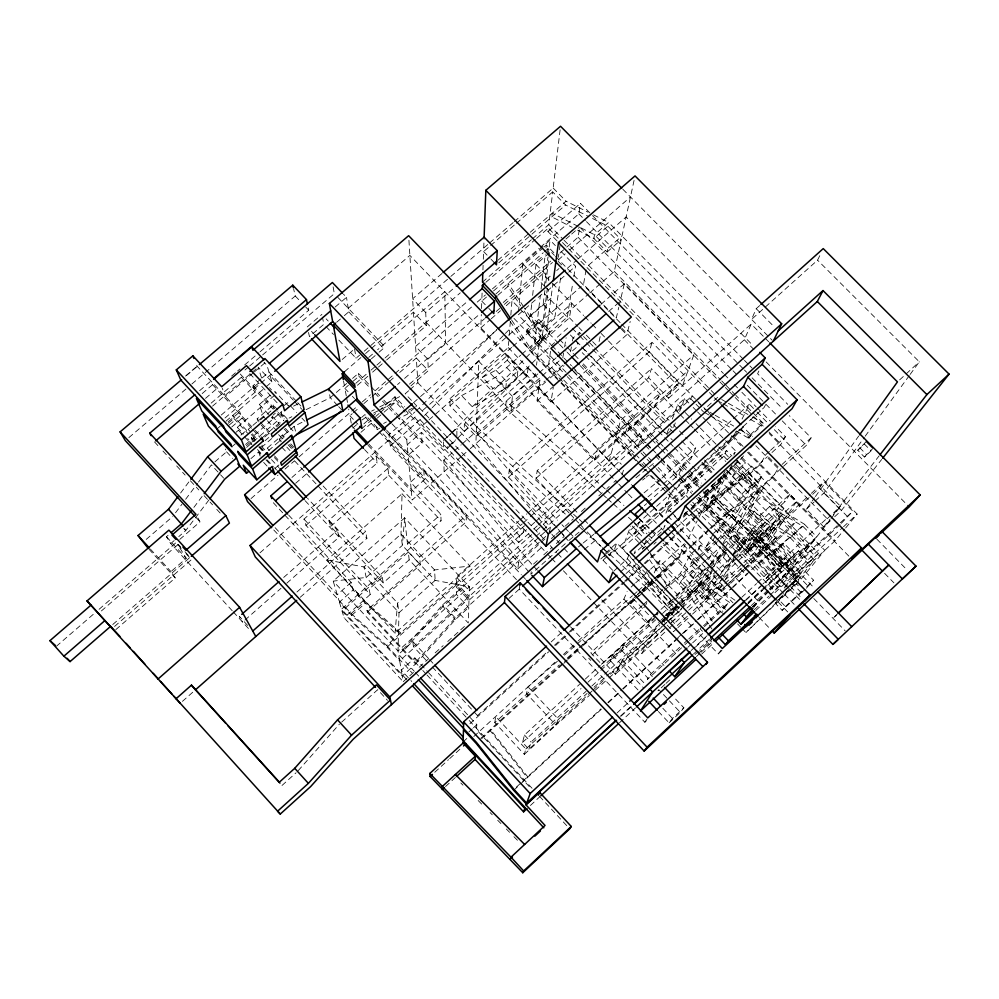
<?xml version="1.0" encoding="UTF-8"?>
<svg xmlns="http://www.w3.org/2000/svg" width="999" height="999" viewBox="0 0 999 999"><rect width="100%" height="100%" fill="white"/><g stroke="black" fill="none" stroke-linecap="round" stroke-linejoin="round"><path stroke-width="0.75" stroke-dasharray="5 3.75" d="M456.868 436.226L456.88 428.521L452.385 432.48M528.084 367.869L527.172 375.961L464.248 431.418L464.348 424.001L528.084 367.869L539.897 380.119L537.1 400.836L594.505 460.527L655.244 406.044L659.49 393.381L597.477 448.963L594.505 460.527M413.474 672.439L403.196 681.705L402.235 676.011L415.559 663.998L367.357 612.025L366.958 610.289L466.196 521.84L466.321 515.397L423.801 470.404L410.514 482.13L440.846 514.31L441.058 520.766L341.533 609.228L408.316 681.393M402.048 493.756L470.067 566.046L395.042 633.304L326.973 559.977L402.048 493.756L401.011 534.103L402.36 545.379L435.139 580.382L469.405 586.85L469.105 596.515L456.393 582.966M456.393 594.343L442.919 606.455L403.471 650.961L403.234 649.387L442.857 604.645L523.501 532.23L524.425 525.774L456.393 586.825L456.393 594.343L468.756 607.529L468.269 622.976L409.178 559.827L408.341 552.035L342.045 610.963L344.068 617.782L403.196 681.705M468.818 605.744L469.043 598.401L456.393 584.902L456.393 577.035L518.781 521.103M527.172 375.961L480.831 327.834L481.318 314.485M481.53 308.554L481.793 301.136L486.488 297.053M481.905 298.039L482.205 289.922M482.929 269.905L483.104 265.322M483.316 259.216L483.603 251.573L489.46 246.516M483.728 248.014L484.128 237.15M428.471 672.602L476.823 724.7L476.461 729.645L531.818 789.335M474.35 712.2L477.51 715.584L477.809 711.5M507.255 360.202L517.807 371.153L506.418 381.168L493.019 388.474L482.38 377.372L495.866 370.192L507.255 360.202L507.654 355.207L619.705 471.565M565.334 514.06L476.648 433.728L450.012 405.769L449.937 398.701L508.254 347.577L508.753 341.396M509.24 335.227L510.339 321.328M510.839 315.147L511.988 300.662L540.896 330.519L536.513 365.159M395.042 633.304L397.565 603.046L434.602 569.942L470.067 566.046M518.469 311.813L522.802 263.836L550.049 240.16L555.357 245.592M426.173 322.377L511.063 410.964L512.412 396.378L538.111 373.713M517.807 371.153L517.095 378.384L505.844 388.286L472.24 406.743L461.6 395.604L450.012 405.769M554.42 525.374L508.491 477.135L509.265 469.393L652.085 342.307L685.764 376.76L671.69 389.385L668.581 398.201L648.626 377.734L651.448 368.631L671.69 389.385M526.673 332.53L526.96 329.82L538.836 319.405L549.925 330.844L549.55 333.554L537.712 343.943L526.673 332.53L538.511 322.153L538.836 319.405M560.564 277.984L554.994 316.558L542.307 327.684L530.457 315.459L531.967 301.548M532.642 295.354L535.988 264.435L548.476 253.571M521.84 354.208L534.677 342.932L540.372 295.229M541.108 289.073L545.279 254.083M546.003 248.052L546.353 245.042L554.358 253.222M557.13 240.934L547.964 231.556L548.376 228.122L558.141 238.099M532.504 238.761L548.788 224.638L552.697 191.895L565.559 204.982L588.773 216.608M514.323 221.603L553.159 188.074L560.164 129.358M547.527 252.073L547.939 248.701L554.445 255.357M544.33 286.551L547.952 257.168M548.139 255.632L550.049 240.16M537.712 343.943L538.049 341.283L549.925 330.844M530.457 315.459L543.144 304.358L544.855 290.647M545.804 283.042L549.612 252.585M449.937 398.701L476.898 426.973L535.202 375.537L535.764 371.091M542.307 327.684L547.365 288.162M548.339 280.557L548.726 277.522L552.135 274.55M541.883 339.398L567.257 317.108L543.556 292.732L518.194 314.91L541.883 339.398L548.289 290.035L567.582 273.177M558.478 343.269L546.528 330.944L552.934 283.504M383.841 400.137L518.731 542.519L519.642 535.876L526.585 529.632M558.354 257.317L558.803 254.046M559.403 249.762L560.177 244.056M494.805 722.627L495.654 716.52L525.824 748.95L524.313 754.37L494.805 722.627L559.303 664.922M386.688 430.269L517.744 568.943L518.631 562.662L546.216 537.824M550.536 351.286L548.626 364.435L562.637 378.946M569.118 512.974L536.038 478.321L537.212 470.604L651.448 368.631M519.855 585.339L519.268 589.123L644.842 722.227L648.226 719.068M540.297 247.315L578.833 213.848L580.469 203.359L591.408 214.473M348.214 308.266L409.877 255.407L550.986 401.96L553.296 387.362M566.745 247.14L578.084 237.263L579.707 227.06L723.401 373.464M567.257 317.108L572.852 282.692M573.826 276.711L575.524 266.233L559.602 249.937M563.586 353.059L562.812 357.667L564.984 359.89M564.597 346.94L566.121 337.749M525.998 357.679L539.135 344.418L569.442 317.782L571.828 303.359L540.896 330.519M531.293 571.665L530.831 574.3L567.932 541.283M571.391 346.903L570.367 352.747L576.798 347.065L577.609 342.657M572.427 341.071L572.939 338.149L579.52 332.355L593.506 346.74M586.088 269.88L583.503 284.428L616.283 317.982L618.768 307.367M578.97 335.302L579.52 332.355M549.475 532.042L550.499 526.885L456.88 428.521M577.572 230.095L593.831 238.449L607.142 252.01L607.879 248.364L594.505 234.753L579.52 227.098M599.088 341.508L600.886 333.204L607.392 339.885M589.76 292.969L614.31 271.416L621.191 239.698L607.892 226.186L590.134 217.295M634.065 180.419L621.99 236.001L586.613 266.97M557.38 661.276L528.059 686.862L526.51 693.581L556.006 725.124L589.398 695.391M619.13 305.856L624.313 283.766L693.893 354.732L682.454 385.751M550.986 401.96L626.798 334.74L630.207 321.466M592.02 691.071L528.921 749.275L522.552 742.432L524.463 735.039L579.545 684.34M608.94 461.451L620.616 420.342L693.893 354.732M528.921 749.275L531.018 742.082L586.101 691.308M508.491 477.135L649.263 351.76L652.085 342.307M625.399 433.279L628.546 422.714L641.42 436.001L638.024 446.328L625.399 433.279L678.171 385.914L679.195 383.117L621.703 324.238M621.965 474.975L624.363 467.42M612.637 570.267L603.034 560.189L604.882 554.682M602.185 547.614L609.665 555.444L611.95 548.826L609.815 546.59M608.641 555.094L614.26 549.987L616.745 542.944L676.485 605.406L673.051 611.525L667.444 616.695M673.276 601.136L667.557 606.405L657.929 596.316L632.192 558.528L622.452 548.351L630.594 526.286M668.656 428.908L666.545 434.577L662.237 430.144M672.352 418.981L677.647 404.795L684.552 398.576L688.873 403.009M667.632 433.591L673.101 428.658L675.287 422.927M679.645 411.476L684.552 398.576M640.471 540.272L634.577 534.115L639.148 522.215L649.238 532.729M613.873 571.066L627.36 558.778L629.982 552.022M638.024 446.328L690.784 398.838L691.87 396.091L693.98 398.264M635.214 550.948L634.078 553.808L665.022 525.599L662.812 530.606L656.006 536.8M646.016 540.496L642.419 549.2L646.952 545.067M578.271 640.896L623.913 599.113L627.122 591.47M666.233 485.826L678.92 474.325L683.216 464.198L732.267 419.742M667.906 508.591L665.671 513.773L685.926 495.329L688.373 489.972L667.906 508.591L671.103 511.913M663.486 483.866L690.846 459.053L695.766 447.727L688.299 440.047M759.69 305.569L756.218 308.679L751.56 319.393L817.569 260.165L820.092 255.032M538.386 524.85L744.305 339.785L751.198 324.038L768.743 341.795M655.182 616.92L648.838 622.764L630.681 603.708L633.016 598.438L636.363 595.367M637.986 689.934L610.102 660.439L612.524 655.107L623.95 644.605L652.834 675.074M641.258 593.256L647.115 588.136L651.186 579.395L680.631 610.189L668.019 621.403M654.208 572.877L659.852 560.751L690.634 592.857L682.729 606.555M610.102 660.439L621.353 650.087L623.95 644.605M657.342 577.709L658.678 574.924L683.204 600.549L681.718 603.171M645.729 604.969L646.852 602.647M758.878 371.029L757.592 373.713L787.736 404.333M570.479 626.773L615.334 674.238L622.315 659.989L659.652 625.561M622.452 548.351L723.738 456.218L726.573 450.462L731.98 456.006M638.636 542.382L628.546 531.843L733.441 436.551L736.088 431.168M742.07 419.043L749.375 404.233L755.906 410.889M737.474 511.363L742.707 502.297L727.197 486.338L711.213 500.936L706.555 510.027L721.778 525.761L737.474 511.363L712.137 485.252L713.074 483.379L723.226 493.843L733.703 484.265L723.551 473.826L721.453 475.736M699.312 487.425L693.131 481.031L741.52 429.57L742.944 426.735L752.509 436.513M654.033 578.808L679.919 555.094L685.351 544.33M688.049 538.985L697.152 520.916M699.063 517.132L708.603 498.226L703.234 492.694M712.137 485.252L722.577 475.736L723.551 473.826M704.807 491.483L711.313 498.189L725.112 471.116M733.815 455.007L735.164 452.36L724.687 461.9M648.838 622.764L651.41 617.744L654.62 614.785M691.47 509.94L721.053 482.942L723.039 479.095L720.853 476.86M711.313 498.189L717.732 492.332L731.867 464.96M656.505 614.373L657.841 611.825L655.694 613.798M736.388 431.056L748.251 437.999L749.625 435.352L763.074 423.114L735.876 395.379M765.471 404.932L764.148 407.48L671.503 491.633L665.234 506.393L670.391 511.75M657.055 615.097L658.241 612.837M667.557 606.405L669.792 602.247L660.052 592.07L680.344 573.438L690.222 554.707L700.761 545.029L710.938 555.581L708.104 560.514M722.252 495.679L727.197 486.338M727.796 470.991L732.841 476.186L734.877 472.352L745.341 462.799L741.27 458.616M706.555 510.027L727.484 490.909L731.493 483.391L742.07 473.738L752.359 484.303L748.039 491.795M593.493 602.472L641.845 653.421L658.453 622.514M679.233 584.727L687.762 568.906L663.049 543.169M708.029 567.057L700.187 574.275L690.459 564.148L694.642 556.381M698.039 550.074L700.761 545.029M722.577 475.736L732.692 486.151L733.703 484.265M732.841 476.186L743.244 466.695L745.341 462.799M737.899 481.381L742.07 473.738M666.021 617.27L661.837 621.865L666.321 617.719M661.925 622.027L663.299 619.517M718.893 614.123L700.024 585.614L689.822 574.987L692.432 570.267L702.747 580.993L722.851 611.488M661.837 621.503L730.694 558.041L724.15 551.273L719.205 559.527L706.405 546.253L712.811 534.677M732.692 486.151L748.301 471.878L751.523 466.071L761.775 476.573L758.441 482.28L737.612 501.348L727.484 490.909M710.976 528.508L727.659 513.211L728.908 510.964L761.513 486.463L782.354 467.345M706.405 546.253L713.011 540.184L720.316 527.147L740.084 547.589L736.088 553.933M721.778 525.761L726.723 516.945L742.707 502.297M669.792 602.247L690.084 583.578L700.386 565.272L690.222 554.707M737.612 501.348L741.782 493.981L752.359 484.303M769.43 451.336L765.983 454.47L760.439 464.223L747.639 475.924L714.847 499.999L698.164 515.247M700.187 574.275L704.557 566.683M680.631 610.189L682.03 607.767M716.882 539.885L730.669 527.222L742.694 506.568L763.511 487.475L783.853 508.341L775.686 520.554L737.25 556.006M709.615 566.121L695.167 590.771L704.32 600.312L724.138 614.16M710.876 563.973L720.716 547.177M723.001 543.269L731.543 528.683L699.325 495.404M771.977 452.522L781.018 444.255L785.451 436.688L775.661 426.698M681.755 602.772L696.34 589.323L701.111 581.193L711.363 571.753M788.985 588.423L732.492 530.194L752.16 496.853L758.928 490.646L734.677 465.759M732.492 530.194L738.823 524.375L758.928 490.646M713.024 567.994L704.645 582.03L713.798 591.558L731.231 603.571M713.773 566.72L724.2 549.238M724.974 547.939L731.942 536.263L783.091 589.123M679.695 647.315L650.337 674.512L647.327 679.532L683.853 645.691M712.499 570.704L708.503 577.385L697.277 587.724L708.129 599.025L723.813 584.527M700.961 556.793L747.589 513.961L763.511 487.475M737.187 531.456L743.493 520.966L754.17 511.138L764.597 521.865L757.829 532.33L747.364 541.97L737.187 531.456L747.639 521.84L754.17 511.138M678.596 598.726L723.351 557.517L725.811 553.446L713.011 540.184M715.247 575.412L705.931 590.621L677.135 560.626L660.901 546.203M730.818 548.151L737.437 542.057L740.396 537.275L730.669 527.222M725.611 609.402L706.805 596.328L719.505 575.936M720.304 574.662L721.89 572.115L736.513 558.641M680.694 521.865L724.737 567.544L731.643 556.468M732.454 555.169L742.132 539.622L753.021 529.607L795.579 573.476L793.006 576.698L771.852 554.882L783.853 543.194L794.467 554.108L793.181 555.794L782.617 544.917L783.853 543.194M682.667 607.479L729.695 564.098L735.289 555.207M789.884 494.255L785.039 501.585L778.146 507.929L773.526 514.96L780.194 521.815L749.487 550.162L742.806 543.269L751.298 529.782L789.884 494.255L796.752 501.286L764.872 547.839L740.084 522.277M692.544 614.073L707.142 600.586L712.137 592.669L722.389 583.204M706.805 596.328L716.383 587.487L722.14 578.384M722.964 577.085L734.24 559.265M734.977 558.104L753.021 529.607M783.503 466.296L806.33 445.367L811.113 437.812L789.247 415.584M747.364 541.97L753.92 531.705L764.597 521.865M704.395 626.648L724.949 607.604L714.297 596.515L722.689 583.453M725.374 579.27L730.044 571.977L758.391 601.373L753.833 607.367M737.437 542.057L747.077 552.022L763.036 527.522L783.853 508.341M669.093 537.137L721.578 591.72L724.437 587.337L743.681 569.555M749.487 550.162C762.624 531.655 779.957 516.683 796.752 501.286M701.148 627.434L700.199 628.883L704.133 632.991M795.454 579.507L797.714 577.41L757.529 535.988L713.061 503.733L703.321 493.681L723.438 475.337L772.314 525.611L770.104 528.921L760.127 538.111L756.98 542.894L780.369 580.107L787.786 587.774M724.587 580.481L753.046 554.195L761.55 541.483L811.538 495.342M737.624 557.604L779.257 519.205L781.693 515.609L754.907 540.297L781.181 567.407L798.551 550.799L809.14 561.688L807.816 563.336L797.264 552.484M780.194 521.815L757.18 555.694L777.559 536.113L764.872 547.839M644.842 722.227L647.04 718.993M744.592 568.518L758.066 556.068L763.935 547.452L706.892 488.623M724.949 607.604L728.084 603.046L730.244 605.294M732.617 587.774L760.626 561.163L791.782 535.789L804.345 524.15L816.732 536.85L763.036 583.803M711.001 640.184L712 638.773L699.575 650.312M736.3 460.439L795.741 521.416L792.157 526.461L747.764 567.507M812.674 494.293L819.48 487.999L823.963 481.705L852.871 511.163L841.208 523.451M830.306 520.829L823.738 526.923L806.38 509.165L814.497 497.827M815.396 496.565L858.678 436.076M759.24 563.136L791.782 535.789L748.326 508.578L760.639 497.265L804.345 524.15M815.147 501.061L823.913 492.969L864.272 437.475M865.184 436.213L909.215 375.686M910.139 374.425L919.305 361.813L817.569 260.165M857.741 450.262L864.422 444.093L871.091 450.849L864.41 457.018L857.741 450.262L866.37 441.458M783.528 593.356L715.621 523.139L714.422 525.337L765.983 578.658L771.84 570.716L785.314 558.229L814.56 588.361M180.619 492.994L189.935 480.482M175.512 512.799L181.955 504.195M185.639 499.275L197.59 483.304M198.514 482.08L211.401 464.872L219.568 473.701M765.983 578.658L779.195 566.396L785.314 558.229M193.868 507.392L203.259 494.93M781.181 567.407L794.467 554.108M864.41 457.018L873.064 448.239M208.903 500.012L185.714 530.606L178.796 536.588M627.36 558.778L718.256 653.858L721.503 649.587M797.714 577.41L801.448 572.802L760.813 530.944L715.796 498.451L705.606 507.767L750.449 540.509L780.893 571.928L777.384 576.548L763.91 589.06M658.366 711.475L669.08 722.826L672.464 718.456L683.865 707.804L673.176 696.515M755.818 445.741L827.209 518.731L828.97 516.446M770.441 589.909L780.369 580.107L804.133 549.438L814.51 539.797L824.774 550.324L799.612 580.918M823.738 526.923L829.457 519.567M833.278 514.672L879.132 455.856M748.338 603.121L808.928 546.853L815.147 538.886L802.809 526.236L769.667 506.53L757.354 517.857L748.326 508.578M816.732 536.85L830.082 519.767M831.043 518.543L840.571 506.343L769.205 433.541M769.667 589.66L793.518 566.67L814.51 539.797M669.08 722.826L680.319 712.337L683.865 707.804M834.689 516.758L841.258 510.664L881.68 459.453M741.745 628.246L745.916 632.592L793.368 585.726M784.839 586.925L789.222 581.443L818.493 553.396L733.516 466.246M775.274 603.246L778.446 599.313L785.389 606.505L782.142 610.364L775.274 603.246L798.775 580.631M798.139 579.882L814.385 559.989L804.133 549.438M793.144 579.757L835.139 540.684L844.704 529.12M845.666 527.959L857.154 514.085L773.326 428.646M791.67 582.729L801.423 592.794L803.109 590.796L782.142 610.364M806.368 588.174L813.586 580.194L765.222 530.382M298.214 770.629L339.398 724.175M545.766 536.426L455.282 617.931L415.372 662.487L414.81 657.879L401.236 670.104L411.75 681.455M415.559 663.998L455.282 619.68L468.756 607.529M742.944 426.735L694.28 478.509L609.665 555.444M733.328 465.522L707.754 492.42L690.946 507.754M734.39 464.398L738.648 459.915M690.921 509.128L706.543 494.88L743.618 455.881M415.934 411.076L421.628 405.794M422.714 404.682L496.69 329.52M516.458 579.657L390.334 446.041L423.476 416.558M424.575 415.447L431.118 408.803M432.217 407.692L504.27 334.59M505.369 333.479L509.727 329.046L560.139 381.256M450.487 433.891L447.202 437.2L447.252 440.035M451.585 432.792L524.912 358.778M838.386 612.911L833.016 618.331L836.388 615.122M450.686 445.204L447.39 448.526L447.34 445.691M451.785 444.105L537.45 357.754L550.012 346.69M752.359 606.743L768.581 590.721M752.784 607.33L769.33 590.996M784.203 588.086L787.562 584.964M794.592 579.183L801.448 572.802M718.256 653.858L722.801 649.637M779.557 598.276L789.585 588.935M798.526 581.93L745.916 632.592M785.389 606.505L802.309 590.709M806.817 586.5L813.586 580.194M801.423 592.794L805.381 589.098M620.329 716.233L631.743 705.644M691.108 650.549L707.092 635.714M745.916 599.7L761.9 584.865M782.417 565.784L798.551 550.799M621.153 716.071L632.567 705.469M695.366 647.19L706.793 636.6M745.616 600.561L771.877 576.198L802.634 550.511L815.147 538.886M748.001 602.472L761.613 589.835M762.749 588.786L780.893 571.928M530.419 805.481L539.547 796.99M619.505 722.752L635.489 707.904M693.468 654.07L709.477 639.21M748.201 603.646L762.786 590.097M695.067 654.507L698.451 651.36M664.859 684.452L658.016 690.809L658.803 689.622L680.319 712.337M666.008 683.391L671.703 678.096M697.964 653.708L711.65 640.983M696.428 656.53L699.849 653.346M700.986 652.285L712.412 641.683M751.236 605.606L768.368 589.685M769.505 588.623L839.172 523.901M840.309 522.839L852.871 511.163M840.072 524.512L790.122 570.941L774.462 590.996L690.858 504.507M780.369 580.107L790.072 571.091L766.845 533.791L747.589 513.961M701.685 654.083L713.024 643.543M752.722 606.643L758.391 601.373M754.357 609.677L768.88 596.178M769.992 595.142L842.419 527.784M843.556 526.735L857.154 514.085M755.756 610.526L795.579 573.476M793.006 576.698L809.14 561.688M807.816 563.336L818.493 553.396M714.297 596.515L725.524 586.151M726.635 585.114L743.468 569.555M744.804 568.506L795.741 521.416M721.578 591.72L729.545 584.353M730.681 583.291L746.628 568.556M516.246 787.249L600.973 708.865M607.854 702.497L621.603 689.785M622.739 688.723L676.598 638.898M677.734 637.837L681.181 634.665M682.317 633.603L696.078 620.879M697.215 619.817L731.593 588.024M732.742 586.962L747.627 573.176L746.303 575.112L685.289 511.9M513.698 790.334L519.368 785.077M520.504 784.028L601.448 709.14M608.304 702.796L621.99 690.134M623.126 689.085L679.02 637.374M683.578 633.154L693.843 623.651M698.401 619.43L731.48 588.823M771.852 554.882L782.617 544.917M757.354 517.857L790.296 537.824L802.809 526.236M684.215 643.131L687.599 639.997M688.736 638.948L700.024 628.483M703.546 625.786L728.084 603.046M685.002 644.63L688.423 641.458M689.56 640.396L703.259 627.709M617.12 712.886L628.571 702.272M688.074 647.102L691.508 643.918M692.644 642.856L704.095 632.242M741.845 597.24L756.555 583.603M757.679 582.554L827.834 517.494M827.209 518.731L840.571 506.343M742.806 543.269L773.526 514.96M679.607 601.773L665.921 614.385L676.897 625.886L690.584 613.236M680.744 600.711L700.137 582.854L711.113 594.28L691.733 612.187M665.084 615.896L676.485 605.406M660.676 620.466L665.122 616.383M666.221 615.359L690.634 592.857M733.291 553.846L740.084 547.589M667.369 615.134L677.559 605.756M732.692 555.494L742.132 546.803M667.145 616.233L680.631 603.808M591.833 686.026L660.689 622.552M750.449 540.509L760.813 530.944M661.238 623.276L664.597 620.192M665.709 619.168L679.108 606.818M525.824 748.95L587.062 693.431M664.148 621.415L679.894 606.893M681.018 605.856L714.56 574.937M757.529 535.988L747.264 545.442L702.971 512.949L692.319 501.935M724.737 567.544L733.84 559.153M593.169 690.009L605.794 678.371M610.377 674.138L662.012 626.523M663.161 625.474L666.595 622.29M667.744 621.241L681.518 608.541M524.313 754.37L556.006 725.124L558.216 719.08L528.059 686.862M747.077 552.022L766.845 533.791M615.334 674.238L664.747 628.633M671.465 622.439L682.604 612.15M687.05 608.054L810.214 494.393M811.363 493.331L823.963 481.705M641.845 653.421L668.194 629.095M669.33 628.034L723.176 578.321M724.325 577.272L730.044 571.977M704.32 600.312L713.798 591.558M724.924 583.503L741.683 568.019M742.794 566.982L763.935 547.452M676.822 628.608L673.451 631.718L662.637 620.391M677.934 627.572L691.42 615.109M806.38 509.165L814.048 502.072M690.459 564.148L698.501 556.768M699.65 555.706L715.734 540.934M592.132 655.044L645.004 606.493M657.929 596.316L699.824 557.829M692.432 570.267L681.73 580.107L692.045 590.859L712.299 621.266M899.637 379.882L905.106 374.862M906.193 373.863L919.305 361.813M689.822 574.987L705.669 560.427M706.718 559.465L720.404 546.878M722.502 544.954L731.942 536.263M585.289 679.07L600.212 665.334M601.348 664.285L656.443 613.586M661.026 609.353L671.365 599.85M675.948 595.629L709.228 564.997M710.376 563.948L724.15 551.273M657.692 612.762L601.648 664.335L590.784 652.822L642.245 605.581M710.277 564.997L728.134 548.551M729.245 547.527L740.396 537.275M674.425 600.074L707.629 569.517M709.839 567.482L726.41 552.222M600.511 668.506L654.57 618.743M522.552 742.432L581.068 688.536M587.961 682.205L655.656 619.855M662.537 613.511L674.013 602.946M434.752 772.264L448.551 759.652M449.7 758.591L461.188 748.076M473.826 736.5L556.593 660.751M563.436 654.482L577.135 641.945M655.419 570.279L684.477 543.681M761.775 476.573L751.26 486.201L741.008 475.674L751.523 466.071M652.909 579.845L649.537 582.941L609.253 546.54M637.474 594.343L640.821 591.283M641.932 590.259L655.319 577.996M656.443 576.972L658.678 574.924M480.719 738.373L566.246 660.002M567.395 658.953L581.193 646.316M582.342 645.267L636.338 595.791M637.487 594.73L640.933 591.57M642.082 590.521L655.868 577.884M657.017 576.835L691.495 545.254M692.644 544.205L708.728 529.458M709.877 528.409L728.908 510.964M481.68 738.636L562.674 664.397M563.823 663.348L567.282 660.189M568.431 659.128L582.217 646.49M583.366 645.441L633.953 599.088M643.144 590.659L655.794 579.07M656.942 578.009L691.433 546.416M692.582 545.354L709.814 529.557M583.766 530.756L647.115 588.136L657.117 578.97M658.229 577.946L677.135 560.626M782.08 464.423L811.113 437.812M630.681 603.708L637.287 597.652M638.398 596.64L642.794 592.594M643.905 591.595L656.018 580.481M727.659 513.211L760.139 488.761L772.939 477.023L778.721 467.495L765.983 454.47M713.523 533.379L720.316 527.147M643.393 604.532L646.828 601.373M445.504 786.563L455.382 777.497M620.329 572.165L634.04 559.665M684.215 513.898L686.463 511.85M684.053 514.66L689.785 509.428M690.933 508.379L723.039 479.095M683.116 516.246L689.809 510.139M653.908 544.218L656.181 542.132M683.503 517.207L690.334 510.988M551.186 641.92L562.699 631.405M621.44 577.797L624.887 574.637M626.036 573.588L637.562 563.074M676.685 527.36L692.644 512.799M693.781 511.75L708.603 498.226M477.51 715.584L547.602 651.56M554.507 645.254L568.294 632.654M569.442 631.605L623.451 582.267M624.6 581.218L628.046 578.071M629.195 577.022L642.994 564.423M644.143 563.374L678.608 531.88M679.757 530.831L697.002 515.084M698.151 514.035L716.046 497.689L748.95 473.576L767.457 456.655M469.892 723.788L548.688 651.798M555.594 645.504L569.393 632.891M570.541 631.843L624.575 582.467M625.724 581.418L678.608 533.104M679.757 532.055L697.015 516.296M770.566 450.287L785.451 436.688M702.971 512.949L713.061 503.733L716.046 497.689L795.654 579.795M468.918 731.93L472.302 728.833M473.439 727.796L476.823 724.7M631.106 587.05L634.552 583.891M635.701 582.842L649.5 570.217M650.649 569.168L659.852 560.751M463.149 741.832L467.582 737.774M603.034 560.189L607.517 556.118M634.577 534.115L726.573 450.462M748.251 437.999L761.638 425.811L747.04 417.457M733.403 418.706L749.375 404.233M644.318 505.706L646.628 503.621M647.789 502.572L665.084 486.875M605.344 553.296L616.745 542.944M600.824 558.928L605.269 554.895M606.381 553.883L611.95 548.826M508.991 598.413L521.578 587.037M661.937 478.084L695.766 447.727M401.985 674.55L399.675 660.826L469.043 598.401M544.755 532.055L468.993 600.262L456.393 586.825M545.904 531.018L550.499 526.885M341.658 722.14L377.672 689.697L387.525 700.374M517.744 568.943L542.057 547.015M551.323 538.661L554.795 535.526M555.956 534.49L559.428 531.356M565.222 526.136L573.326 518.831M581.43 511.513L587.225 506.293M598.801 495.854L602.285 492.732M606.917 488.548L609.228 486.463M613.861 482.28L616.183 480.194M282.03 785.451L296.091 772.764M717.719 397.227L704.57 409.103L708.541 411.413M419.18 667.282L428.309 659.04M435.164 652.859L443.156 645.641M447.727 641.52L465.996 625.037M537.4 570.292L532.442 565.059L539.248 558.916M543.793 554.82L551.723 547.652M556.256 543.568L564.198 536.401L562.2 534.015M273.776 529.97L351.198 613.573L386.688 645.491L522.227 523.913M523.376 522.877L529.158 517.694M530.307 516.658L679.195 383.117M288.761 515.209L351.149 582.392L353.072 589.997L339.423 602.11L351.685 615.334L387.013 647.152L456.393 584.902M668.581 398.201L751.198 324.038M531.218 525.474L534.69 522.352M535.851 521.316L611.138 453.696L621.303 464.248M518.731 542.519L529.145 533.166M533.766 529.008L537.237 525.886M428.534 658.466L412.812 641.545L398.589 654.333L414.31 671.303M531.668 534.677L469.28 590.771L456.393 577.035M536.288 530.519L542.07 525.324M543.219 524.288L641.42 436.001M426.036 660.177L413.436 646.603L534.927 537.287M536.088 536.251L541.858 531.056M543.006 530.019L691.87 396.091M519.942 520.067L526.873 513.861M528.034 512.824L628.546 422.714M616.533 434.727L688.036 370.629M367.357 612.025L420.304 564.822L419.655 556.967L407.467 543.956L404.645 517.882L333.216 581.106L338.886 600.287M536.038 478.321L648.626 377.734M407.467 543.956L440.846 514.31M370.217 594.505L369.068 589.123L382.267 577.385L328.958 520.179L387.912 468.406L376.148 455.906L303.983 519.105L305.969 525.362L370.217 594.505L344.068 617.782M328.958 520.179L330.619 526.423L383.241 582.904L409.178 559.827M351.198 613.573L364.897 601.373L400.711 632.916L400.974 634.627L365.322 603.196L353.072 589.997M351.685 615.334L365.322 603.196M419.655 556.967L466.321 515.397M593.98 687.262L605.519 677.01M606.668 675.973L662.3 626.498M663.436 625.474L666.882 622.414M595.154 690.272L607.817 678.983M608.965 677.959L664.697 628.309M671.44 622.302L675.936 618.306L647.115 588.136M537.1 400.836L552.909 386.838M351.149 582.392L337.25 594.717L274.101 526.548M539.285 372.677L556.705 357.305M608.653 311.488L620.204 301.298M528.833 571.94L444.118 471.753L443.843 460.127L453.121 451.935M454.283 450.911L461.251 444.767M462.412 443.743L476.323 431.456L557.205 528.046M296.953 592.007L365.584 531.443L322.977 485.851M461.138 456.705L412.112 500.037L411.326 491.246L424.388 479.72L423.801 470.404M476.648 433.728L559.39 360.689M539.897 380.119L476.161 436.401L464.348 424.001M182.417 701.36L193.282 691.758M300.249 597.24L366.92 538.324L365.584 531.443M511.063 410.964L544.967 381.006M546.141 379.97L563.673 364.473M462.275 455.706L469.093 449.687M470.229 448.676L545.716 381.955M550.312 377.897L564.11 365.709M472.24 406.743L493.019 388.474M283.691 577.422L337.325 530.232L307.58 498.314M557.355 337.163L570.029 325.999M443.381 440.397L451.248 433.466M551.148 345.691L554.582 342.669M601.036 304.283L624.313 283.766M244.955 620.067L280.981 588.324M286.788 583.204L339.086 537.137L337.325 530.232M404.707 409.428L443.618 450.437L448.039 446.541M449.138 445.566L455.769 439.722M305.969 525.362L377.185 462.937L376.148 455.906M407.892 452.709L406.705 439.435L427.822 420.929M428.996 419.892L511.738 347.352M512.887 346.341L581.181 286.463M482.38 377.372L507.654 355.207M519.642 535.876L421.453 432.305L407.192 444.817L518.631 562.662M546.528 330.944L588.598 293.993M461.6 395.604L495.417 377.422L520.666 355.232M411.126 488.998L408.129 455.282L422.115 442.994L421.453 432.305M635.414 456.98L530.332 348.164L543.356 336.713L524.475 308.042M631.368 456.056L529.994 351.061L542.981 339.648L521.603 307.255M330.619 526.423L388.798 475.287L387.912 468.406M413.449 402.747L419.318 397.614M420.492 396.578L496.903 329.845M567.42 268.256L576.81 260.052M577.984 259.028L626.123 216.97L753.159 345.704M568.718 272.178L575.524 266.233M414.61 407.792L407.18 414.285L398.976 418.469M390.334 446.041L388.973 434.665L414.76 412.1M259.965 552.834L417.932 414.585M422.614 410.489L428.471 405.369M429.632 404.345L550.948 298.177M607.142 252.01L621.191 239.698M567.494 657.754L578.034 648.538M579.208 647.514L634.24 599.4M635.401 598.376L640.097 594.28M361.626 417.445L364.91 414.585L378.833 429.333M356.593 424.725L352.247 428.521L352.759 431.331M362.038 419.992L368.069 415.784M295.667 483.266L307.417 473.026M363.811 423.901L370.729 417.869M371.89 416.87L377.659 411.838M378.808 410.839L394.98 396.753L404.483 406.78M409.465 384.128L484.577 318.706M503.234 302.46L550.699 261.101M559.939 253.059L565.609 248.127M361.925 428.484L371.116 420.479M375.711 416.471L379.158 413.474M380.307 412.462L395.254 399.45L394.98 396.753M410.851 385.864L428.334 370.617L427.822 359.215L415.596 346.403L468.219 300.749M496.153 311.526L499.675 308.454M504.37 304.37L552.484 262.437M558.166 259.99L565.197 253.871M569.88 249.787L630.469 196.965M360.976 432.305L375.986 419.218M377.147 418.206L382.917 413.174M384.078 412.175L395.629 402.098L405.082 412.075M408.641 390.759L405.169 393.781L416.733 405.944L408.454 410.314M409.79 389.76L417.869 382.717L416.321 358.029L396.516 375.237M480.831 327.834L490.059 319.78M491.221 318.781L500.449 310.726M506.218 305.694L542.944 273.689L551.498 282.48M743.381 359.278L608.628 222.427L594.505 234.753L593.831 238.449L607.892 226.186M556.68 270.579L558.953 268.606M564.41 655.132L576.136 644.892M577.31 643.868L632.417 595.766M633.591 594.742L637.112 591.683M638.286 590.659L651.186 579.395M485.901 282.292L535.414 239.36M536.588 238.336L548.376 228.122M275.162 468.244L279.857 464.173M547.964 231.556L580.469 203.359M251.036 498.563L277.984 475.162M285.002 469.055L294.38 460.926M299.063 456.855L349.425 413.111L348.688 409.103M351.76 411.076L357.617 405.994M362.3 401.923L370.492 394.805M375.174 390.746L393.906 374.475M395.067 373.464L472.515 306.193M477.21 302.11L485.414 294.992M492.42 288.911L539.135 248.339M351.248 423.077L349.9 415.734L352.235 413.711M353.396 412.699L359.228 407.642M363.886 403.584L370.879 397.515M372.04 396.503L388.361 382.33M389.523 381.318L395.342 376.248M493.531 290.934L542.832 248.102M544.005 247.078L546.353 245.042M115.822 629.62L175.225 577.946L170.979 571.603L186.226 558.354L177.834 544.692L99.763 612.362M112.762 624.5L190.085 557.292L184.815 551.535M495.941 293.906L543.256 252.759M544.43 251.748L547.939 248.701M114.56 626.448L191.471 559.577L184.128 551.56M497.977 295.18L544.03 255.107M397.54 384.528L399.887 382.492M404.583 378.409L445.641 342.682L444.792 291.671L377.597 349.75M291.958 477.435L302.547 468.219M427.822 359.215L480.444 313.424M565.921 239.048L570.516 235.052M571.665 234.053L579.707 227.06M250.949 458.603L258.629 451.96L260.714 454.195M368.718 357.43L373.164 353.584M282.455 434.99L283.329 437.824L268.207 450.911L267.245 448.139L282.455 434.99L285.552 438.311M371.391 358.853L378.009 353.122M379.121 352.16L383.529 348.351L383.154 344.955L336.451 295.904M232.205 610.726L170.742 543.568L166.446 536.738L169.955 533.703M280.182 441.845L279.32 439.11L294.168 426.273L305.257 420.704M386.613 360.002L426.311 325.599L425.724 312.487L455.032 287.138M346.715 383.454L330.269 397.689L305.557 409.927M352.572 378.384L358.429 373.326L370.067 385.614M346.291 395.966L344.892 388.361L348.389 385.339M353.059 381.293L358.891 376.248L358.429 373.326M170.742 543.568L174.188 540.584M355.769 383.341L369.855 371.141M371.029 370.13L375.724 366.059M376.898 365.047L383.928 358.953M385.102 357.929L460.239 292.869M497.814 260.339L529.095 233.242M530.257 232.243L566.071 201.224L588.036 212.163M357.43 385.289L367.932 376.186M372.602 372.14L377.272 368.094M378.446 367.083L385.452 361.014M498.813 262.799L565.559 204.982M56.381 646.291L94.405 613.349M99.063 609.315L176.386 542.332L180.594 546.928M179.758 539.398L200.025 521.853L197.315 516.82M482.492 282.118L531.343 239.772M214.897 461.863L226.561 451.81L225.399 449.026M273.114 415.097L275.324 413.186M284.166 405.569L287.487 402.722L289.535 404.907M252.784 441.995L251.286 437.887L281.755 411.451M342.22 359.49L353.459 349.8M441.92 273.539L412.599 298.801L425.724 312.487M245.579 444.48L253.459 437.687L256.431 440.871M246.416 445.691L250.836 441.883L247.715 438.524M246.666 447.365L277.934 420.392L280.057 422.652M262.55 437.45L278.858 423.376L277.934 420.392M146.216 539.398L172.752 516.483M264.835 436.988L269.53 432.942M276.561 426.873L280.07 423.838M338.873 340.122L356.056 358.229L359.565 355.207M364.223 351.186L449.65 277.435M450.836 276.423L488.436 243.956M489.61 242.944L513.149 222.615M344.543 371.678L360.889 357.555M365.559 353.521L370.229 349.488M371.403 348.476L413.436 312.163L426.311 325.599M490.621 245.504L515.222 224.263M516.396 223.252L552.697 191.895M265.01 440.734L269.668 436.713M271.765 438.524L262.5 446.528L261.526 443.743M228.284 423.276L233.878 418.469L232.717 415.434L246.541 430.257L247.265 432.23M229.333 424.962L240.909 415.035M231.693 427.035L242.058 418.144L239.748 411.888L197.115 366.196L195.517 362.312M266.396 419.705L263.311 416.421L259.353 404.495L272.552 393.156M250.836 441.883L251.885 444.717L238.411 430.257L237.3 427.347L274.488 395.367M236.051 432.28L238.411 430.257M258.217 421.878L257.155 418.806L273.189 405.007L285.327 417.969M240.909 435.114L246.541 430.257M263.311 416.421L248.189 429.445L251.261 432.742M260.489 419.917L274.151 408.154L273.189 405.007M233.067 445.754L235.302 443.831M335.214 306.98L346.503 297.327L343.469 294.143M225 418.007L255.232 392.07L253.097 385.664L261.051 378.858M262.188 377.884L268.993 372.053L266.995 365.372L263.961 362.15M221.229 415.06L258.666 382.967M254.171 388.886L273.526 372.29M336.626 322.265L343.256 316.571M344.355 315.634L348.776 311.838L346.503 297.327M216.958 428.971L220.329 426.073M225.961 421.241L264.997 387.737M266.146 386.75L271.915 381.805L269.98 375.337L293.281 400.149M228.109 421.878L239.748 411.888M202.173 393.569L212.587 384.677L211.276 381.381M205.532 398.351L218.581 387.2M231.631 376.061L236.376 372.015M237.562 371.004L239.935 368.968M244.68 364.922L258.916 352.772M260.102 351.76L308.741 310.227L307.754 305.669M244.955 370.005L248.489 366.995M249.663 365.984L261.413 355.944M262.587 354.932L334.315 293.669L332.854 285.289M211.151 403.134L241.383 377.285L240.634 375.112M212.537 406.143L251.124 373.139M252.297 372.14L256.968 368.132M253.247 372.864L225.487 396.615L222.24 388.149M254.408 371.878L265.971 361.975M307.28 326.91L321.903 314.398M128.883 437.599L185.926 389.048M191.87 383.991L295.254 296.004L293.694 289.235M199.625 390.671L212.687 379.545M185.477 376.086L197.115 366.196M186.338 375.612L198.164 365.559M584.353 549.512L597.564 538.586M648.001 496.853L661.201 485.926L649.837 474.15L646.216 477.11M578.471 546.915L582.055 543.968M583.241 542.981L593.968 534.14M644.055 492.832L660.751 479.058M569.13 540.297L573.95 536.351M575.162 535.364L583.591 528.446M642.607 480.069L645.017 478.096M635.963 477.772L653.908 463.111M383.616 423.451L386.376 421.99M371.616 411.126L374.3 409.74M379.67 406.955L401.148 395.866M365.309 417.145L377.073 429.607L379.807 428.209M289.086 418.082L291.833 416.72M373.576 413.049L395.629 402.098M293.581 406.106L299.163 403.371M326.973 559.977L363.961 566.945L397.565 603.046L399.001 612.712L398.027 650.998L399.413 659.228M593.531 214.91L608.628 222.427M578.159 226.398L552.272 213.174L551.823 216.883L572.152 227.322M721.728 399.513L727.06 402.56M728.396 403.321L751.073 416.271M752.397 417.033L763.074 423.114M717.856 400.736L721.84 403.022M723.164 403.771L745.716 416.695M709.877 412.187L713.848 414.51M715.172 415.272L733.728 426.086M739.023 429.17L749.625 435.352L751.797 437.574M704.757 412.562L708.703 414.872M710.027 415.646L731.118 427.972M716.383 587.487L735.264 600.449M605.282 488.986L506.143 401.173L505.556 408.216L595.978 488.536M606.443 490.01L611.113 494.143M612.275 495.179L615.771 498.276M616.945 499.313L623.938 505.506M639.098 518.943L650.761 529.27M651.922 530.307L657.754 535.464M664.76 541.67L679.919 555.094M597.14 489.572L606.418 497.802M607.567 498.838L612.212 502.959M613.374 503.983L620.329 510.164M628.446 517.37L631.917 520.467M633.079 521.49L646.99 533.853M648.151 534.877L652.784 538.998M476.898 426.973L572.427 513.274M573.576 514.31L578.171 518.469M579.333 519.505L583.928 523.663M578.009 525.536L582.617 529.707M756.218 308.679L774.038 326.661M622.827 189.236L772.14 340.197M859.652 447.652L866.358 454.433M744.305 339.785L754.133 349.75M766.146 361.925L909.165 506.88M460.814 782.979L462.974 785.164M478.159 800.524L483.578 806.006M490.084 812.574L492.257 814.772M497.677 820.254L500.924 823.538M506.343 829.02L509.602 832.317M513.936 836.7L518.281 841.083M744.467 360.389L748.838 364.835M749.937 365.934L752.122 368.156M592.494 215.584L743.343 368.918M744.442 370.03L746.628 372.252M752.085 377.809L782.692 408.916M578.833 213.848L585.402 220.529M586.488 221.641L731.955 369.68M733.054 370.791L737.424 375.237M747.277 385.252L764.772 403.072M765.871 404.183L776.797 415.309M782.267 420.879L806.33 445.367M553.159 188.074L566.071 201.224M724.5 374.575L727.759 377.897M734.29 384.553L737.562 387.887M741.907 392.32L756.068 406.73M757.155 407.842L770.217 421.153M756.992 412L767.881 423.101M614.31 271.416L720.641 379.845M721.728 380.956L724.987 384.29M726.086 385.389L734.789 394.268M876.885 539.173L907.242 570.129M578.084 237.263L718.83 380.819M719.917 381.93L724.287 386.388M725.374 387.5L728.646 390.834M729.732 391.945L734.103 396.403M735.189 397.515L764.647 427.56M769.018 432.018L781.018 444.255M819.48 487.999L848.026 517.12M823.913 492.969L841.258 510.664M548.788 224.638L562.961 239.123M564.048 240.235L710.089 389.435M711.188 390.547L715.546 395.005M562.487 242.532L713.723 396.878M714.36 397.752L717.994 401.248M719.068 402.347L722.277 405.631M884.602 573.314L893.93 582.854M741.52 429.57L749.987 438.211M733.441 436.551L743.169 446.528M748.588 452.06L835.139 540.684M649.263 351.76L696.553 400.187M697.639 401.298L707.392 411.288M708.478 412.4L711.738 415.734M712.811 416.845L730.169 434.615M731.256 435.726L742.095 446.828M747.514 452.385L851.623 558.99M555.531 256.468L620.616 323.127M698.214 402.597L702.447 406.93M558.104 261.276L562.35 265.634M621.565 327.922L678.171 385.914M690.784 398.838L695.004 403.159M696.053 404.233L700.274 408.554M701.323 409.64L703.433 411.8M621.415 329.233L626.798 334.74M693.194 407.442L696.44 410.764M697.514 411.875L701.835 416.296M702.921 417.407L706.156 420.729M707.242 421.84L736.413 451.748M741.82 457.28L785.039 501.585M737.187 460.477L743.244 466.695M748.301 471.878L758.441 482.28M748.95 473.576L761.513 486.463M747.639 475.924L760.139 488.761M677.647 404.795L684.128 411.438M685.214 412.55L691.695 419.205M696.016 423.638L699.263 426.973M700.336 428.084L717.632 445.829M718.706 446.94L729.52 458.029M736.001 464.685L778.146 507.929M723.738 456.218L728.084 460.676M535.988 264.435L548.726 277.522M552.572 283.579L583.666 315.522M584.74 316.621L591.196 323.251M592.282 324.363L597.664 329.882M608.478 340.996L679.07 413.486M680.157 414.61L684.502 419.081M685.589 420.192L688.86 423.539M689.947 424.662L693.206 428.009M694.293 429.133L711.7 447.003M712.786 448.114L725.836 461.526M731.28 467.107L760.639 497.265M769.667 506.53L808.928 546.853M730.793 468.169L734.877 472.352M779.257 519.205L815.783 556.73M791.782 535.789L804.17 548.526M726.273 469.767L775.686 520.554M726.86 470.841L752.16 496.853M790.296 537.824L802.634 550.511M522.802 263.836L544.043 285.677M545.104 286.763L548.289 290.035M731.493 483.391L741.782 493.981M569.442 317.782L577.872 326.448M578.921 327.535L582.08 330.781M586.288 335.115L591.558 340.534M592.619 341.621L597.877 347.04M655.244 406.044L669.105 420.304M673.376 424.687L687.237 438.948M704.545 460.077L715.421 471.266M594.58 347.852L667.732 423.126M668.806 424.238L673.101 428.658M572.202 328.234L578.708 334.94M579.795 336.051L585.214 341.633M586.301 342.757L591.733 348.339M592.807 349.45L665.496 424.263M669.829 428.733L675.262 434.315M681.768 441.021L698.039 457.767M702.372 462.237L713.224 473.401M718.643 478.983L776.136 538.161M701.635 462.949L712.424 474.063M717.819 479.607L721.053 482.942M742.694 506.568L763.036 527.522M543.144 304.358L554.994 316.558M570.392 334.965L583.416 348.389M584.502 349.5L586.675 351.735M591.008 356.206L663.723 431.106M664.797 432.23L672.402 440.047M678.908 446.753L690.846 459.053M575.099 340.372L580.469 345.904M581.543 347.015L586.925 352.56M587.999 353.671L661.163 429.033M747.639 521.84L757.829 532.33M582.217 352.659L584.39 354.895M585.476 356.006L668.943 442.045M670.029 443.169L673.276 446.516M674.362 447.639L705.806 480.044M711.226 485.626L717.732 492.332M483.603 251.573L490.034 258.204M491.108 259.315L494.318 262.625M760.701 537.212L808.353 586.326M743.493 520.966L753.92 531.705M751.298 529.782L799.612 579.595M773.051 553.196L783.653 564.135M761.55 541.483L798.551 579.832M813.798 598.513L845.154 630.856M683.216 464.198L701.51 483.079M706.93 489.31L715.796 498.451M559.515 339.385L565.996 346.079M567.082 347.19L573.563 353.871M574.637 354.982L578.958 359.44M583.279 363.898L653.496 436.338M654.57 437.45L658.89 441.908M659.977 443.032L663.211 446.366M664.298 447.49L701.023 485.377M705.681 490.284L738.823 524.375M796.24 583.716L798.213 585.739M714.847 499.999L779.195 566.396M582.292 365.06L651.685 436.65M656.018 441.133L661.438 446.728M667.944 453.434L684.203 470.217M688.548 474.7L699.387 485.889M703.446 491.683L706.543 494.88M753.77 543.618L790.584 581.618M538.511 322.153L549.55 333.554M559.552 344.393L566.071 351.111M567.157 352.235L570.417 355.594M580.194 365.684L650.674 438.436M651.748 439.548L660.327 448.401M661.4 449.513L665.696 453.946M666.77 455.044L682.854 471.653M687.15 476.086L697.876 487.162M711.213 500.936L726.723 516.945M752.672 543.731L790.147 582.417M790.496 586.6L802.434 598.925M678.92 474.325L681.068 476.548M682.142 477.647L693.955 489.86M742.132 539.622L758.066 556.068M790.059 589.535L800.786 600.599M543.356 336.713L550.924 344.53M552.01 345.654L571.465 365.746M572.552 366.87L646.053 442.794M647.127 443.906L651.448 448.376M652.534 449.5L655.781 452.847M656.855 453.958L660.102 457.317M661.176 458.429L679.557 477.41M680.631 478.533L692.532 490.809M699.013 497.514L773.313 574.275M574.712 369.942L646.041 443.643M647.127 444.767L650.374 448.114M656.855 454.807L660.102 458.166M661.176 459.278L678.471 477.147M679.557 478.259L692.519 491.67M697.926 497.252L753.046 554.195M542.981 339.648L549.462 346.353M573.251 370.941L644.617 444.692M645.704 445.804L648.95 449.163M655.431 455.869L659.765 460.339M660.839 461.451L677.06 478.209M678.146 479.333L691.608 493.306M696.528 498.326L771.877 576.198M573.463 371.628L620.616 420.342M784.602 594.455L795.329 605.556M526.96 329.82L538.049 341.283M685.926 495.329L688.061 497.539M513.986 318.406L567.594 373.851M568.668 374.962L642.12 450.924M643.194 452.035L647.477 456.468M648.551 457.579L651.76 460.901M658.129 467.482L665.521 475.124M534.677 342.932L566.133 375.474M567.22 376.598L639.884 451.773M640.971 452.897L655.069 467.482M656.156 468.606L672.427 485.439M673.513 486.563L685.439 498.901M563.723 380.057L639.035 458.017M643.319 462.462L646.528 465.784M647.602 466.895L650.811 470.217M778.159 602.047L788.236 612.487M641.907 463.711L645.154 467.07M657.08 479.408L659.24 481.655M664.66 487.262L667.906 490.634M668.993 491.745L679.819 502.972M690.659 514.185L696.078 519.792M722.477 546.965L727.222 552.047M561.226 382.38L634.702 458.479M635.789 459.602L639.023 462.962M640.109 464.073L644.43 468.556M645.504 469.667L648.751 473.026M481.793 301.136L487.799 307.355M488.798 308.391L491.808 311.501M632.442 457.167L636.763 461.638M637.837 462.749L645.391 470.579M649.7 475.037L677.734 504.083M723.351 557.517L729.695 564.098M672.177 513.011L676.435 517.432M674.525 516.033L678.646 520.317M508.254 347.577L535.202 375.537M667.832 516.008L673.226 521.603M674.3 522.727L721.89 572.115M620.779 472.689L629.432 481.668M653.221 506.381L666.196 519.855M667.282 520.979L670.529 524.338M538.823 388.049L616.82 469.055M623.276 475.761L626.498 479.108M653.383 507.017L664.135 518.181M665.209 519.305L670.579 524.887M625.174 478.309L631.605 484.977M653.009 507.205L663.711 518.319M664.772 519.43L670.129 524.987M759.065 617.357L770.928 629.682M667.132 527.797L670.304 531.093M671.365 532.192L724.437 587.337M506.668 367.532L617.669 482.942M618.743 484.065L627.397 493.056M628.483 494.18L634.964 500.936M646.865 513.299L659.839 526.798M660.913 527.922L663.086 530.169M669.567 536.913L732.941 602.797M701.111 581.193L712.137 592.669M639.397 518.556L650.149 529.745M651.223 530.856L656.593 536.451M495.866 370.192L506.418 381.168L505.844 388.286L495.417 377.422M737.574 623.9L740.696 627.16M512.412 396.378L478.783 361.338L475.899 443.668L550.911 533.104M634.49 523.501L644.83 534.265M648.963 538.586L651.036 540.734M696.34 589.323L707.142 600.586M680.344 573.438L690.084 583.578M632.192 526.023L645.154 539.535M646.228 540.659L650.549 545.167M641.458 541.308L644.417 544.38M640.784 544.605L643.98 547.952M650.386 554.632L689.435 595.367L708.441 623.813M614.26 549.987L673.051 611.525M537.212 470.604L577.784 513.061M584.19 519.767L588.461 524.238M570.179 514.085L578.721 523.026M579.782 524.15L582.979 527.497M587.25 531.967L601.123 546.503M416.321 358.029L428.334 370.617M633.016 598.438L651.41 617.744M509.265 469.393L557.679 520.192M561.975 524.712L564.135 526.972M565.209 528.096L568.431 531.48M569.505 532.617L573.813 537.125M560.826 532.105L564.035 535.464M417.869 382.717L464.248 431.418M565.184 537.437L568.156 540.559M623.913 599.113L677.01 654.882M348.776 311.838L383.529 348.351M564.023 548.439L568.256 552.897M419.455 408.004L544.855 539.997M550.224 545.641L556.668 552.422M557.742 553.546L562.025 558.066M601.735 599.862L663.985 665.396M326.124 318.843L328.234 321.066M420.204 419.88L546.228 552.672M547.302 553.796L550.524 557.192M551.598 558.329L556.967 563.985M563.411 570.779L592.419 601.348M408.703 411.226L523.501 532.23M325.999 326.536L333.516 334.465M395.254 399.45L403.658 408.316M295.254 296.004L300.437 301.473M305.619 306.943L308.741 310.227M650.337 674.512L652.31 676.598M621.353 650.087L648.076 678.296M371.128 386.725L379.595 395.666M358.891 376.248L369.605 387.562M374.962 393.219L378.171 396.615M382.467 401.136L395.317 414.722M396.391 415.846L422.115 442.994M311.501 331.368L313.611 333.591M622.315 659.989L645.304 684.265M612.524 655.107L643.568 687.911M662.824 708.266L672.464 718.456M391.97 423.851L406.705 439.435M388.973 434.665L521.366 574.787M522.44 575.923L525.636 579.308M344.892 388.361L348.114 391.77M352.397 396.303L354.545 398.576M385.614 431.468L408.129 455.282M383.054 433.803L466.196 521.84M379.17 431.83L424.388 479.72M588.686 658.216L590.821 660.476M349.9 415.734L357.917 424.238M337.637 405.507L330.269 397.689L328.446 389.048M338.698 406.63L341.858 409.977M351.785 426.011L354.957 429.383M368.743 444.006L441.058 520.766M368.069 445.317L411.326 491.246M364.56 449.525L377.185 462.937M388.798 475.287L412.112 500.037M268.993 372.053L296.678 401.523M297.739 402.659L300.936 406.056M294.343 401.286L301.748 409.178M271.915 381.805L258.142 367.132L261.726 378.534M290.572 406.006L296.74 412.587M301.885 418.069L304.97 421.353M269.443 387.712L271.516 389.922M249.762 373.564L278.259 403.971M287.088 418.718L281.031 412.25L283.591 420.804M253.097 385.664L277.173 411.376M278.184 412.45L284.216 418.893M408.341 552.035L420.304 564.822M240.26 374.026L273.239 409.253M277.472 413.773L283.828 420.567M289.573 427.185L295.542 433.566M241.383 377.285L255.232 392.07M285.364 428.334L289.61 432.867M272.015 416.046L278.858 423.376M284.141 429.021L289.423 434.652M259.353 404.495L272.952 419.031L272.327 417.045M455.282 617.931L442.857 604.645L442.919 606.455L455.282 619.68M290.734 443.856L293.843 447.177M267.42 420.804L276.648 430.681M289.51 444.443L294.655 449.95M278.596 434.64L282.804 439.148M288.062 444.767L292.257 449.263M279.32 439.11L281.456 441.396M286.775 447.09L289.972 450.512M257.155 418.806L259.178 420.966M260.19 422.053L269.293 431.793M261.226 425.112L269.28 433.728M281.918 447.302L287.225 452.984M294.668 460.951L316.983 484.852M318.044 485.989L366.92 538.324M212.587 384.677L254.108 429.195M255.132 430.282L262.238 437.912M242.058 418.144L251.611 428.384M252.672 429.52L260.102 437.487M267.245 448.139L269.318 450.362M274.5 455.906L278.634 460.352M252.285 433.841L257.417 439.348M274.388 457.542L278.509 461.963M251.273 434.478L256.368 439.947M261.388 446.191L265.347 450.449M233.878 418.469L247.627 433.216M259.815 446.291L265.122 451.998M251.286 437.887L254.47 441.308M259.777 447.015L264.023 451.573M271.466 459.552L278.896 467.532M258.729 446.89L264.011 452.559M524.463 735.039L531.018 742.082M237.3 427.347L243.544 434.053M257.467 449.513L261.713 454.058M267.008 459.752L273.364 466.583M274.425 467.719L276.548 469.992M305.17 500.724L339.086 537.137M265.909 459.777L270.067 464.248M263.661 462.387L267.757 466.795M303.983 519.105L369.068 589.123M429.582 659.602L433.778 664.11M432.342 666.957L473.301 711.063M226.561 451.81L232.692 458.404M273.326 502.722L283.891 514.11M284.952 515.247L364.897 601.373M414.81 657.879L427.422 671.465M366.958 610.289L421.703 669.305M422.764 670.441L425.924 673.85M426.985 674.987L468.119 719.33M469.168 720.466L532.167 788.386M539.51 796.29L567.619 826.598M415.359 672.439L419.555 676.96M386.688 645.491L412.013 672.827M387.013 647.152L399.675 660.826M220.579 474.8L223.651 478.109M342.045 610.963L402.235 676.011M154.52 441.908L158.741 446.478M162.962 451.048L171.403 460.202M176.673 465.921L185.115 475.074M190.384 480.781L198.826 489.935M204.108 495.654L212.55 504.807M216.758 509.378L222.04 515.097M195.816 517.27L200.025 521.853M183.716 528.434L185.714 530.606L183.679 527.097M177.834 544.692L183.079 550.412M166.446 536.738L186.226 558.354M247.615 625.411L239.385 616.42L242.62 622.115M233.254 611.863L248.714 628.758M150.387 549.063L170.979 571.603M149.038 549.263L175.225 577.946M443.843 460.127L532.442 565.059M558.204 529.245L561.201 532.817M551.91 534.29L555.906 539.06M556.905 540.259L559.915 543.831M646.203 571.653L660.052 592.07M646.128 546.94L648.713 550.774M649.575 552.047L670.217 582.742L667.969 587.087L647.527 556.78M709.302 625.099L711.9 628.983M511.725 320.254L530.332 348.164M510.164 321.328L529.994 351.061M523.613 306.743L508.166 283.279L507.929 286.513L520.754 305.956M760.127 538.111L783.728 575.774M770.104 528.921L793.518 566.67M253.459 437.687L254.508 440.596M258.629 451.96L260.115 456.068M275.362 393.319L274.75 391.271L288.349 405.769L287.487 402.722M339.423 602.11L341.533 609.228M294.168 426.273L296.141 433.241M308.516 332.455L309.44 336.613L323.851 324.275L322.452 317.22M343.556 381.081L344.368 385.489M346.566 397.49L347.677 403.571M382.267 577.385L383.241 582.904M354.583 348.826L356.056 358.229M376.723 427.097L377.073 429.607M412.812 641.545L413.436 646.603M408.928 240.247L413.236 308.878M413.436 312.163L416.146 355.157M443.419 441.92L443.618 450.437M404.645 517.882L402.36 545.379L366.208 577.472L333.216 581.106L398.027 650.998L469.405 586.85L404.645 517.882M490.422 729.495L490.259 730.769L527.31 777.734L527.647 776.698L490.422 729.495M692.045 590.859L689.435 595.367L700.024 585.614L702.747 580.993L692.045 590.859M435.139 580.382L399.001 612.712L366.208 577.472L363.961 566.945L401.011 534.103L434.602 569.942L435.139 580.382"/><path stroke-width="1.5" d="M463.111 742.994L463.149 741.832L524.787 808.441L523.563 811.837L475.074 759.415L475.324 756.193L463.111 742.994L429.807 773.463L430.157 776.473L522.764 872.739L569.705 828.845L571.278 826.473L539.61 792.344L526.048 804.919L545.042 825.436L510.988 857.179L429.807 773.463M463.174 740.671L463.461 729.67L476.311 743.543L513.698 790.334L526.373 804.02L526.048 804.919M463.486 728.396L463.661 721.802L546.578 646.116M491.808 311.501L493.806 313.574L494.48 301.223L482.255 288.574L482.367 285.364L484.727 283.316M482.817 272.952L482.492 282.118L494.83 294.88L510.889 318.981M494.318 262.625L496.466 264.835L497.24 250.649L484.128 237.15L485.826 190.31L560.539 126.261L621.728 188.137M176.024 698.776L191.471 685.139L279.345 782.18L294.73 768.306L337.562 719.867L376.448 684.864L390.447 700.049L351.573 735.164L308.379 783.353L277.56 811.225L280.282 814.06L310.627 786.6L353.196 739.235L504.42 602.547L505.157 596.428L520.242 582.804L647.777 717.906L707.504 662.312L601.098 550.799L768.793 398.564L747.826 377.235L762.112 364.323L765.209 357.917L759.74 352.36M553.334 280.557L558.466 242.52L635.039 175.911L781.668 323.788L773.226 341.296M519.855 585.339L520.242 582.804M558.466 242.52L631.343 317.033L553.521 385.901L408.641 235.689L329.358 303.484L332.667 321.591L545.978 546.216L548.426 533.866L781.668 323.788M531.88 575.424L542.457 586.6L544.343 577.622L576.086 548.888L570.142 542.644M601.098 550.799L597.477 561.962L574.887 538.261M418.319 679.632L476.411 742.332L513.961 789.36L526.698 803.109L530.157 793.531L612.549 717.132M570.441 542.195L608.903 582.592L612.749 572.09L702.597 666.321M538.461 795.167L539.61 792.344M678.646 520.317L685.326 505.956L792.045 408.703L797.102 399.812L762.112 364.323M522.727 586.001L743.506 386.451L747.826 377.235M545.978 546.216L817.319 301.523L823.001 290.559L926.885 394.58L880.082 454.62M522.764 872.739L523.688 870.978L571.278 826.473M669.355 671.041L674.725 676.698L684.327 662.562L681.193 659.265M859.577 434.815L897.452 381.893L817.319 301.523M147.989 548.114L138.037 535.526L168.494 509.265L177.822 496.753M190.871 479.233L207.642 456.718L223.052 443.456L236.526 457.967L221.116 471.266L204.196 493.681M705.968 664.36L707.504 662.312M191.046 511.126L181.643 523.588L171.116 532.692M209.827 498.788L224.663 479.208L239.835 466.108L235.389 455.194L208.354 426.086L203.172 414.148L230.769 443.831L231.943 446.715L218.194 431.93L215.697 425.986L201.848 411.089L196.391 398.501L246.041 451.885L262.238 437.912L263.286 440.896L247.178 454.82L251.561 466.208L267.332 452.572L269.293 458.216L308.054 424.65L304.932 412.562L302.809 410.302M504.42 602.547L644.155 751.061L647.09 747.19L809.964 595.054L795.629 580.269L722.314 648.526L629.982 552.022L797.102 399.812M718.381 637.312L725.436 644.68L728.408 640.784L756.93 614.235M736.688 619.83L740.958 624.275L752.921 608.566M882.641 458.229L949.05 374.101L823.238 248.601L760.838 304.533M792.207 584.49L795.629 580.269M772.015 630.806L774.175 633.054L790.259 614.572M804.607 601.161L809.964 595.054M750.361 447.589L756.755 440.859L861.55 547.964L851.623 558.99L920.166 494.942L769.842 342.907M774.175 633.054L881.88 531.393L915.996 566.146L902.409 578.958L868.281 544.105M881.88 531.393L875.798 538.061L879.132 534.952M920.166 494.942L909.165 506.88L881.355 532.867M863.398 589.41L888.723 564.984L838.386 612.911M838.636 612.974L861.15 591.558M915.996 566.146L832.904 644.405L798.551 608.891M832.904 644.405L838.286 639.335L803.995 603.92M644.155 751.061L861.55 547.964M725.436 644.68L757.055 615.247M664.073 704.32L666.333 702.21M748.9 625.324L752.309 622.152M510.239 859.128L512.475 857.03M534.877 836.151L540.459 830.931M526.698 803.109L615.759 720.479M634.028 703.521L689.972 651.61M708.241 634.665L744.767 600.761M526.373 804.02L616.583 720.304M633.716 704.407L689.66 652.484M709.078 634.477L744.467 601.623M523.563 811.837L526.985 808.653M540.696 795.928L618.356 723.813M636.638 706.842L692.319 655.132M710.614 638.149L747.19 604.183M674.725 676.698L695.279 657.592M713.548 640.621L750.099 606.668M696.016 659.352L640.446 711.001L652.622 691.995L649.487 688.686M715.296 641.433L751.585 607.704M753.246 610.714L746.54 616.945L743.406 613.686M740.958 624.275L754.62 611.575M629.707 701.211L686.925 648.164M705.232 631.181L740.709 598.289M926.885 394.58L949.05 374.101M430.157 776.473L432.455 774.375M463.486 745.978L465.784 743.868M442.02 786.75L475.324 756.193M442.207 789.585L444.405 787.574M456.481 776.485L475.074 759.415M608.903 582.592L616.895 575.287M635.177 558.616L679.732 517.981M563.848 630.357L620.279 578.846M638.711 562.025L674.412 529.445M642.02 507.804L635.102 514.073L638.324 517.432M542.457 586.6L580.744 552.484M778.233 330.894L823.001 290.559M391.458 704.645L389.747 696.902L765.209 357.917M557.867 356.293L606.343 313.524M252.759 631.031L292.307 596.116M225.699 723.251L195.454 689.834L296.74 600.337M564.835 363.436L613.935 320.055M157.755 679.27L239.61 607.317L168.893 530.144L87.013 600.923L180.245 703.284M241.721 614.36L279.033 581.53M599.862 305.307L550.961 348.364L572.402 370.517M375.562 687.399L255.282 556.93L250.05 545.466L412.262 403.771M498.076 328.821L565.072 270.304M275.674 500.674L292.133 486.338M308.591 472.003L361.501 425.911M485.751 317.682L493.968 310.527M271.678 527.697L247.527 501.61L244.63 494.73L272.814 470.279M295.117 450.924L340.909 411.201M469.393 299.737L482.255 288.574M296.541 434.627L342.907 411.101L357.005 398.863L355.582 390.234L342.757 376.685L328.446 389.048L301.948 402.01M296.715 452.147L281.593 465.272L280.707 462.574L295.904 449.388L291.733 435.139L252.635 468.981L256.793 479.795L272.153 466.483L274.925 474.5L297.515 454.882L296.715 452.147L294.655 449.95M104.883 620.579L90.959 605.157L49.95 640.646L63.874 656.181L104.883 620.579L112.238 628.471L110.29 626.323M194.88 394.717L149.775 433.166L225.836 515.584L185.851 550.287L182.867 547.04M63.874 656.181L70.092 661.588L110.427 626.535M191.246 556.293L229.42 523.101L225.836 515.584M509.303 320.03L494.655 298.064L496.865 296.141M390.921 422.739L374.076 404.945L395.192 386.576M271.803 498.601L270.791 495.854L287.262 481.518M303.733 467.195L360.202 418.057L347.952 405.082M481.618 312.412L494.48 301.223M304.932 412.562L289.123 426.223L287.35 420.117L271.316 433.966L272.302 436.963L304.133 409.465L300.836 396.728L264.947 358.554L249.862 371.441M374.076 404.945L368.069 361.713L370.279 359.802M456.206 286.126L497.24 250.649M237.799 463.911L246.491 473.264L248.813 471.253M462.587 290.834L496.653 261.338M355.582 390.234L341.271 402.634L306.631 420.017M246.041 451.885L241.408 439.86L282.705 404.283L246.441 365.609L221.703 386.738L192.869 355.844L176.299 369.905L180.819 380.032L223.451 425.874L225.936 431.98L247.178 454.82M443.081 272.527L484.128 237.15M300.836 396.728L284.59 410.726L282.705 404.283M343.294 379.62L342.207 373.688L344.543 371.678M269.355 363.349L330.706 310.839M274.713 371.278L332.667 321.591M314.66 334.702L339.96 361.438L333.316 325.1L335.527 323.201M252.859 350.337L332.38 282.505L342.47 293.082M155.707 440.884L199.6 403.409M213.873 378.534L306.456 299.6L292.769 285.177L199.35 364.56M213.599 379.408L251.773 346.865L263.948 359.815M194.768 516.133L125.325 440.634L120.117 431.88L181.606 379.632M599.962 536.6L645.591 498.838M595.167 533.154L641.67 494.792M49.95 640.646L55.307 645.354M629.77 510.676L637.936 517.907M658.928 536.5L663.586 540.634M602.347 540.309L606.955 544.467M455.369 774.5L524.637 844.455M866.37 441.458L872.102 447.265M743.506 386.451L761.975 405.257M722.277 405.631L740.759 424.513M862.387 550.599L882.529 571.203M485.826 190.31L620.342 328.134M817.806 591.708L851.735 626.673M571.503 356.718L579.108 364.56M482.367 285.364L494.655 298.064M650.811 470.217L669.43 489.485M685.326 505.956L776.148 599.962M645.654 498.513L652.135 505.257M671.603 525.462L674.849 528.833M632.954 485.814L652.31 505.906M671.653 525.998L674.887 529.358M632.667 486.088L651.935 506.093M671.203 526.098L757.979 616.233M754.382 615.409L756.493 617.607M638.211 504.308L645.779 512.175M664.16 531.293L668.493 535.789M744.667 624.462L746.765 626.648M722.289 634.39L728.408 640.784M589.535 525.349L608.753 545.466M329.358 303.484L548.426 533.866M567.395 563.723L599.587 597.602M333.316 325.1L368.069 361.713M330.332 323.289L334.553 327.722M664.61 687.487L672.102 695.379M538.399 571.341L544.343 577.622M653.196 698.089L660.689 706.006M311.538 338.836L354.595 384.353L355.095 387.312L342.207 373.688M648.713 701.273L657.292 710.351M357.005 398.863L385.626 429.145M526.71 580.444L569.418 625.649M355.607 399.712L384.553 430.332M526.073 589.847L530.357 594.38M532.492 596.64L538.898 603.433M543.181 607.966L554.932 620.416M560.277 626.073L563.486 629.47M328.446 389.048L341.271 402.634L342.907 411.101M359.927 426.361L361.925 428.484L360.202 418.057M356.019 430.507L367.682 442.882M354.358 430.756L367.02 444.205M505.157 596.428L647.09 747.19M363.511 448.414L354.046 438.349L353.009 432.729M286.226 421.041L288.236 423.189M290.472 435.789L292.582 438.049M295.292 456.206L320.854 483.566M261.164 438.623L263.286 440.896M266.184 453.134L268.306 455.407M279.957 468.668L306.518 497.177M277.61 471.128L304.108 499.587M268.781 467.894L274.925 474.5M176.299 369.905L241.408 439.86M251.561 466.208L237.687 451.286L238.823 454.133L252.635 468.981M434.827 665.234L476.76 710.364M87.013 600.923L90.959 605.157M110.639 626.323L119.868 636.4M256.793 479.795L243.269 465.234L246.491 473.264M270.791 495.854L287.7 514.073M463.661 721.802L530.157 793.531M420.604 678.096L463.598 724.475M244.63 494.73L273.052 525.412M207.642 456.718L221.116 471.266M413.861 683.728L463.261 737.1M412.537 685.951L543.818 827.809M250.05 545.466L389.747 696.902M120.117 431.88L195.966 514.31L171.94 535.102L175.911 539.435M510.988 857.179L523.688 870.978M168.494 509.265L183.004 525.924M337.562 719.867L351.573 735.164M138.037 535.526L149.363 547.927M294.73 768.306L308.379 783.353M227.784 725.549L279.945 783.154M126.111 643.319L130.27 647.939M133.391 651.398L144.855 664.073M153.184 673.301L158.379 679.07M160.464 681.368L171.915 694.055M174.001 696.365L280.282 814.06M67.158 658.316L70.092 661.588M191.471 685.139L195.454 689.834M239.61 607.317L255.806 636.513M149.775 433.166L151.136 435.664M192.869 355.844L193.931 358.429M251.773 346.865L252.497 349.175M292.769 285.177L293.381 287.887M306.456 299.6L307.43 304.158"/></g></svg>
